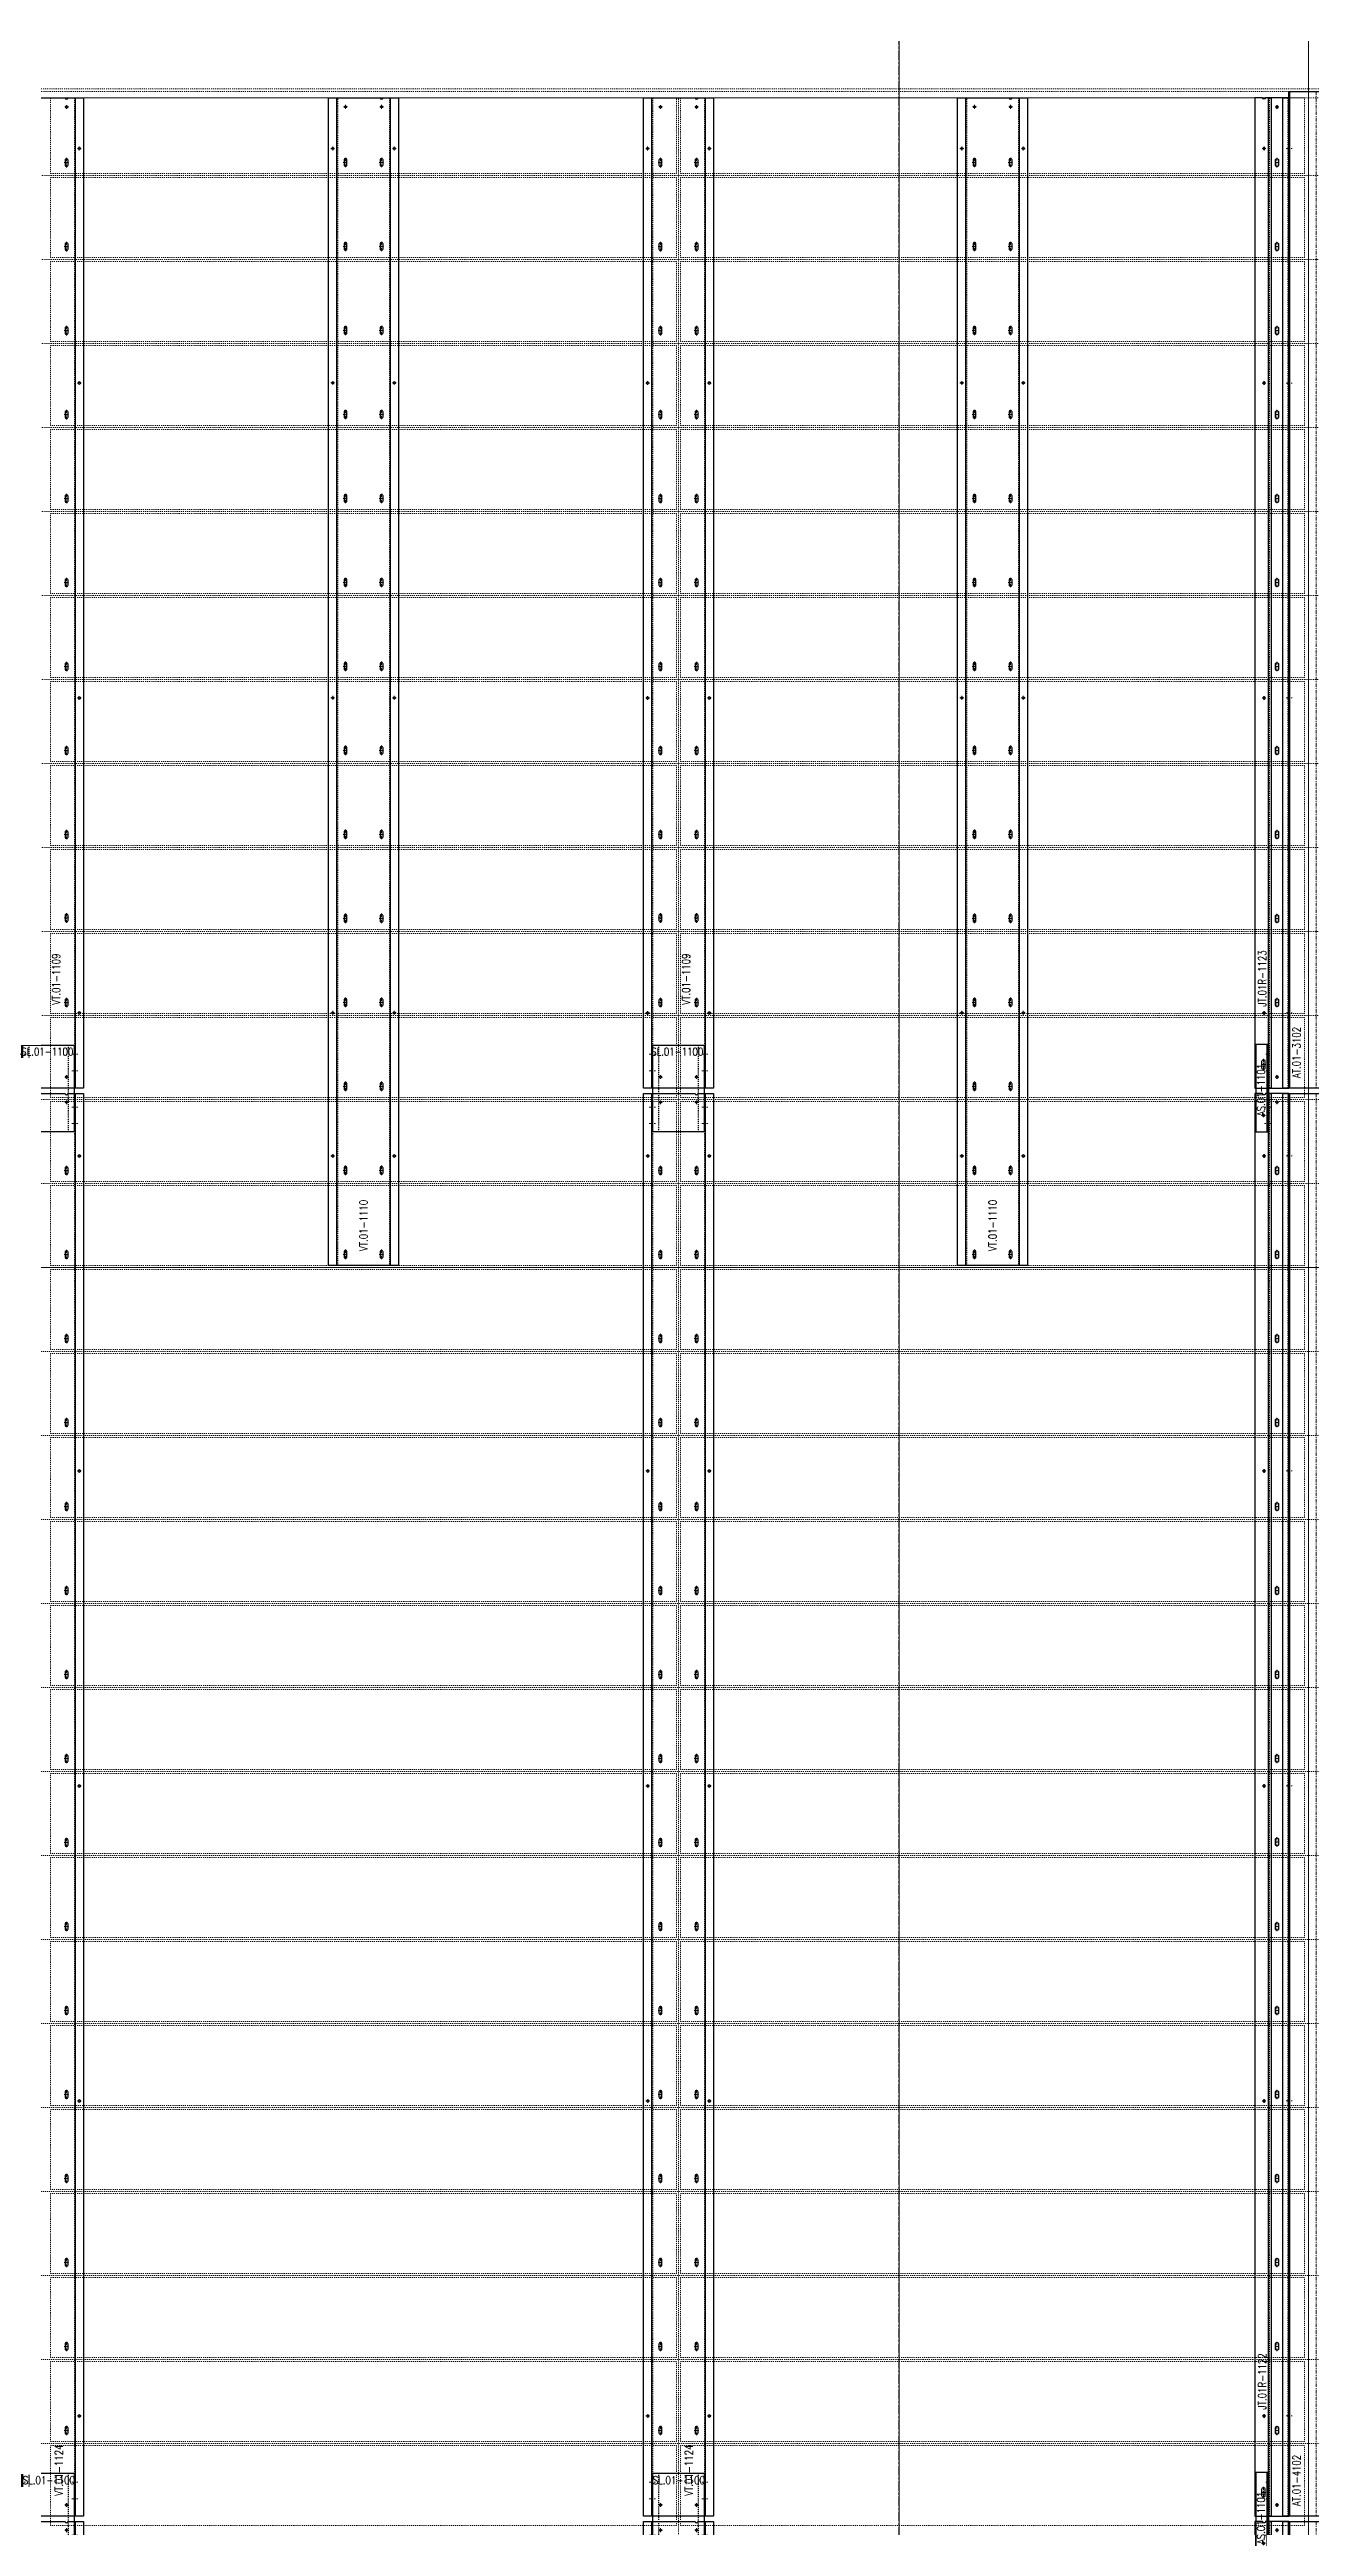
# Model space of a CAD drawing. Header units: inches. Extents: x 11737 to 18084, y -4365 to 1695.
# Drawn here: x 13214.8 to 13334.9, y -388.7 to -152.8 of the extents above; entities that cross this region are included whole.
import ezdxf

# ---------------------------------------------------------------- set-up
doc = ezdxf.new("R2010")
doc.units = ezdxf.units.IN
doc.header["$MEASUREMENT"] = 0
for name, pattern in [('INC-200$0$NBK_CenterX2', [1.083333, 0.666667, -0.125, 0.166667, -0.125]), ('NBK_Center', [0.541667, 0.333333, -0.0625, 0.083333, -0.0625]), ('NBK_Center2', [0.270833, 0.166667, -0.03125, 0.041667, -0.03125]), ('NBK_CenterX2', [1.083333, 0.666667, -0.125, 0.166667, -0.125]), ('NBK_Hidden', [0.125, 0.083333, -0.041667]), ('NBK_Hidden2', [0.0625, 0.041667, -0.020833])]:
    doc.linetypes.add(name, pattern=pattern)
doc.layers.get('Defpoints').update_dxf_attribs({"color": 250, "lineweight": 0})
for name, color, linetype, lineweight in [('!Bracket', 11, 'Continuous', 25), ('!Clip - bent', 20, 'Continuous', 25), ('!Dimension', 50, 'Continuous', 5), ('!Extrusion', 140, 'Continuous', 25), ('!Flashing', 40, 'Continuous', 25), ('!Gridline', 112, 'NBK_CenterX2', 5), ('!Linetype_Center', 220, 'NBK_Center', 9), ('!Linetype_Center2', 222, 'NBK_Center2', 9), ('!Linetype_Hidden', 210, 'NBK_Hidden', 9), ('!Misc2', 252, 'NBK_Hidden2', 5), ('INC-200$0$!Gridline @ 1', 112, 'INC-200$0$NBK_CenterX2', 5)]:
    doc.layers.add(name, color=color, linetype=linetype, lineweight=lineweight)
doc.layers.add('0 @ 1', color=7, linetype='Continuous')
doc.styles.add('Romans', font='romans.shx', dxfattribs={"width": 0.8})

# ---------------------------------------------------------------- blocks, each defined once
blk = doc.blocks.new('WEST ELEVATION GRID')
for p, q in [((-606.01, -106.7), (-606.01, 1818.09)), ((-1655, 242.4), (842.95, 242.4))]:
    blk.add_line(p, q)
blk = doc.blocks.new('A201')
for p, q in [((-1123.74, 330.65), (-207.01, 330.65)), ((-207.01, 330.4), (-1123.74, 330.4))]:
    blk.add_line(p, q)
blk = doc.blocks.new('EWA-TM TERRACOTTA WEST')
at = {"layer": '!Linetype_Center2', "color": 3, "linetype": 'Continuous'}
blk.add_line((765, 42.4), (765, 1718.4), dxfattribs=at)
at = {"layer": '!Linetype_Hidden'}
for p, q in [((585, 353.81), (1125, 353.81)), ((705, 42.4), (705, 353.81)), ((585, 346.4), (1125, 346.4)), ((585, 338.4), (1125, 338.4)), ((585, 330.4), (1125, 330.4)), ((585, 322.4), (1125, 322.4)), ((585, 314.4), (1125, 314.4)), ((585, 306.4), (1125, 306.4)), ((585, 298.4), (1125, 298.4)), ((585, 290.4), (1125, 290.4)), ((585, 282.4), (1125, 282.4)), ((585, 274.4), (1125, 274.4)), ((585, 266.4), (1125, 266.4)), ((209.5, 258.4), (1125, 258.4)), ((209.5, 250.4), (1125, 250.4)), ((209.5, 242.4), (1125, 242.4)), ((-23.75, 234.4), (1355.76, 234.4)), ((-23.75, 226.4), (1355.76, 226.4)), ((-23.75, 218.4), (1355.76, 218.4)), ((-23.75, 210.4), (1355.76, 210.4)), ((-23.75, 202.4), (1355.76, 202.4)), ((-23.75, 194.4), (1355.76, 194.4)), ((-23.75, 186.4), (1355.76, 186.4)), ((-23.75, 178.4), (1355.76, 178.4)), ((-23.75, 170.4), (1355.76, 170.4)), ((-23.75, 162.4), (1355.76, 162.4)), ((-23.75, 154.4), (1355.76, 154.4)), ((-23.75, 146.4), (1355.76, 146.4)), ((-23.75, 138.4), (1355.76, 138.4)), ((-23.75, 130.4), (1355.76, 130.4))]:
    blk.add_line(p, q, dxfattribs=at)
for points in [[(645.19, 346.59), (704.81, 346.59), (704.81, 353.81), (645.19, 353.81)], [(705.19, 346.59), (764.63, 346.59), (764.63, 353.81), (705.19, 353.81)], [(645.19, 346.21), (704.81, 346.21), (704.81, 338.59), (645.19, 338.59)], [(764.63, 346.21), (705.19, 346.21), (705.19, 338.59), (764.63, 338.59)], [(645.19, 330.59), (704.81, 330.59), (704.81, 338.21), (645.19, 338.21)], [(764.63, 330.59), (705.19, 330.59), (705.19, 338.21), (764.63, 338.21)], [(645.19, 330.21), (704.81, 330.21), (704.81, 322.59), (645.19, 322.59)], [(764.63, 330.21), (705.19, 330.21), (705.19, 322.59), (764.63, 322.59)], [(645.19, 314.59), (704.81, 314.59), (704.81, 322.21), (645.19, 322.21)], [(764.63, 314.59), (705.19, 314.59), (705.19, 322.21), (764.63, 322.21)], [(645.19, 314.21), (704.81, 314.21), (704.81, 306.59), (645.19, 306.59)], [(764.63, 314.21), (705.19, 314.21), (705.19, 306.59), (764.63, 306.59)], [(645.19, 298.59), (704.81, 298.59), (704.81, 306.21), (645.19, 306.21)], [(764.63, 298.59), (705.19, 298.59), (705.19, 306.21), (764.63, 306.21)], [(645.19, 298.21), (704.81, 298.21), (704.81, 290.59), (645.19, 290.59)], [(764.63, 298.21), (705.19, 298.21), (705.19, 290.59), (764.63, 290.59)], [(645.19, 282.59), (704.81, 282.59), (704.81, 290.21), (645.19, 290.21)], [(764.63, 282.59), (705.19, 282.59), (705.19, 290.21), (764.63, 290.21)], [(645.19, 282.21), (704.81, 282.21), (704.81, 274.59), (645.19, 274.59)], [(764.63, 282.21), (705.19, 282.21), (705.19, 274.59), (764.63, 274.59)], [(645.19, 266.59), (704.81, 266.59), (704.81, 274.21), (645.19, 274.21)], [(764.63, 266.59), (705.19, 266.59), (705.19, 274.21), (764.63, 274.21)], [(645.19, 266.21), (704.81, 266.21), (704.81, 258.59), (645.19, 258.59)], [(764.63, 266.21), (705.19, 266.21), (705.19, 258.59), (764.63, 258.59)], [(645.19, 250.59), (704.81, 250.59), (704.81, 258.21), (645.19, 258.21)], [(764.63, 250.59), (705.19, 250.59), (705.19, 258.21), (764.63, 258.21)], [(645.19, 242.59), (704.81, 242.59), (704.81, 250.21), (645.19, 250.21)], [(764.63, 242.59), (705.19, 242.59), (705.19, 250.21), (764.63, 250.21)], [(645.19, 242.21), (704.81, 242.21), (704.81, 234.59), (645.19, 234.59)], [(764.63, 242.21), (705.19, 242.21), (705.19, 234.59), (764.63, 234.59)], [(645.19, 226.59), (704.81, 226.59), (704.81, 234.21), (645.19, 234.21)], [(764.63, 226.59), (705.19, 226.59), (705.19, 234.21), (764.63, 234.21)], [(645.19, 226.21), (704.81, 226.21), (704.81, 218.59), (645.19, 218.59)], [(764.63, 226.21), (705.19, 226.21), (705.19, 218.59), (764.63, 218.59)], [(645.19, 210.59), (704.81, 210.59), (704.81, 218.21), (645.19, 218.21)], [(764.63, 210.59), (705.19, 210.59), (705.19, 218.21), (764.63, 218.21)], [(645.19, 210.21), (704.81, 210.21), (704.81, 202.59), (645.19, 202.59)], [(764.63, 210.21), (705.19, 210.21), (705.19, 202.59), (764.63, 202.59)], [(645.19, 194.59), (704.81, 194.59), (704.81, 202.21), (645.19, 202.21)], [(764.63, 194.59), (705.19, 194.59), (705.19, 202.21), (764.63, 202.21)], [(645.19, 194.21), (704.81, 194.21), (704.81, 186.59), (645.19, 186.59)], [(764.63, 194.21), (705.19, 194.21), (705.19, 186.59), (764.63, 186.59)], [(645.19, 178.59), (704.81, 178.59), (704.81, 186.21), (645.19, 186.21)], [(764.63, 178.59), (705.19, 178.59), (705.19, 186.21), (764.63, 186.21)], [(645.19, 178.21), (704.81, 178.21), (704.81, 170.59), (645.19, 170.59)], [(764.63, 178.21), (705.19, 178.21), (705.19, 170.59), (764.63, 170.59)], [(645.19, 162.59), (704.81, 162.59), (704.81, 170.21), (645.19, 170.21)], [(764.63, 162.59), (705.19, 162.59), (705.19, 170.21), (764.63, 170.21)], [(645.19, 162.21), (704.81, 162.21), (704.81, 154.59), (645.19, 154.59)], [(764.63, 162.21), (705.19, 162.21), (705.19, 154.59), (764.63, 154.59)], [(645.19, 146.59), (704.81, 146.59), (704.81, 154.21), (645.19, 154.21)], [(764.63, 146.59), (705.19, 146.59), (705.19, 154.21), (764.63, 154.21)], [(645.19, 146.21), (704.81, 146.21), (704.81, 138.59), (645.19, 138.59)], [(764.63, 146.21), (705.19, 146.21), (705.19, 138.59), (764.63, 138.59)], [(645.19, 130.59), (704.81, 130.59), (704.81, 138.21), (645.19, 138.21)], [(764.63, 130.59), (705.19, 130.59), (705.19, 138.21), (764.63, 138.21)], [(645.19, 130.21), (704.81, 130.21), (704.81, 122.59), (645.19, 122.59)], [(764.63, 130.21), (705.19, 130.21), (705.19, 122.59), (764.63, 122.59)]]:
    blk.add_lwpolyline(points, close=True, dxfattribs=at)
blk = doc.blocks.new('GRID_ELEV WEST_W')
at = {"layer": '!Gridline'}
for p, q in [((540.21, -1231.31), (540.21, 403.85)), ((-594.98, -1040.63), (1164.09, -1040.63))]:
    blk.add_line(p, q, dxfattribs=at)
blk = doc.blocks.new('TAP HOLE_5mm')
at = {"layer": '!Linetype_Center2'}
for points in [[(-0.18, 0), (0.18, 0)], [(0, 0.18), (0, -0.18)]]:
    blk.add_lwpolyline(points, dxfattribs=at)
blk.add_circle((0, 0), 0.101)
blk = doc.blocks.new('WEEP HOLE')
at = {"layer": '!Linetype_Center'}
for p, q in [((-0.22, 0.37), (0.22, 0.37)), ((0, 0.83), (0, -0.08))]:
    blk.add_line(p, q, dxfattribs=at)
at = {"color": 0}
blk.add_lwpolyline([(-0.14, 0.61), (-0.14, 0.14, 0.414214), (0, 0, 0.414214), (0.14, 0.14), (0.14, 0.61, 0.414214), (0, 0.75, 0.414214)], format="xyb", close=True, dxfattribs=at)
blk = doc.blocks.new('SECTION CLEAR HOLE 1')
at = {"layer": '!Linetype_Center2'}
blk.add_line((-0.33, 0, 0), (0.26, 0, 0), dxfattribs=at)
at = {"layer": '!Misc2'}
blk.add_lwpolyline([(-0.12, 0.1), (0, 0.1), (0, -0.1), (-0.12, -0.1)], close=True, dxfattribs=at)
blk = doc.blocks.new('SLOTTED SECTION1')
at = {"layer": '!Linetype_Center2'}
blk.add_lwpolyline([(-0.24, 0), (0.12, 0)], dxfattribs=at)
at = {"layer": '!Misc2'}
blk.add_lwpolyline([(-0.12, 0.47), (0, 0.47), (0, -0.47), (-0.12, -0.47)], close=True, dxfattribs=at)
blk = doc.blocks.new('SLOTTED HOLE 1')
at = {"layer": '!Linetype_Center'}
for p, q in [((0, 0.55), (0, -0.55)), ((-0.22, 0), (0.22, 0))]:
    blk.add_line(p, q, dxfattribs=at)
at = {"color": 0}
blk.add_lwpolyline([(-0.14, 0.33), (-0.14, -0.33, 0.414214), (0, -0.47, 0.414214), (0.14, -0.33), (0.14, 0.33, 0.414214), (0, 0.47, 0.414214)], format="xyb", close=True, dxfattribs=at)
blk = doc.blocks.new('SL.01-1101')
at = {"layer": '!Bracket'}
for points in [[(4.65, -1.3), (4.65, -0.12), (-3.67, -0.12), (-3.67, -1.3)], [(-3.67, -1.3), (-3.67, -1.18), (4.65, -1.18), (4.65, -1.3)]]:
    blk.add_lwpolyline(points, close=True, dxfattribs=at)
at = {"layer": '!Dimension', "xscale": -1, "rotation": 270}
for name, p in [('SECTION CLEAR HOLE 1', (-2.88, -1.18)), ('SECTION CLEAR HOLE 1', (-1.3, -1.18)), ('SLOTTED SECTION1', (2.15, -1.18)), ('SLOTTED SECTION1', (3.73, -1.18))]:
    blk.add_blockref(name, p, dxfattribs=at)
at = {"layer": '!Extrusion', "xscale": -1, "rotation": 270}
blk.add_blockref('TAP HOLE_5mm', (-2.09, -0.83), dxfattribs=at)
at = {"layer": '!Extrusion', "linetype": 'NBK_Hidden', "xscale": -1, "rotation": 270}
blk.add_blockref('SLOTTED HOLE 1', (2.75, -0.83), dxfattribs=at)
at = {"layer": 'Defpoints', "color": 30, "insert": (0.32, -0.6), "char_height": 0.75, "width": 1.65, "attachment_point": 5, "style": 'Romans'}
blk.add_mtext('AS.01-1101', dxfattribs=at)
blk = doc.blocks.new('JT.01R-1122-')
at = {"layer": '!Extrusion'}
blk.add_lwpolyline([(-2.22, 135.5, -1), (-2.5, 135.5), (-3.25, 135.5), (-3.25, 0), (0, 0), (0, 135.5)], format="xyb", close=True, dxfattribs=at)
at = {"layer": '!Extrusion', "linetype": 'NBK_Hidden'}
for points in [[(-1.87, 135.5), (-1.87, 0), (-1.95, 0), (-1.95, 135.5)], [(0, 135.5), (0, 0), (-0.08, 0), (-0.08, 135.5)]]:
    blk.add_lwpolyline(points, close=True, dxfattribs=at)
at = {"layer": '!Extrusion'}
for points in [[(-1.69, 135.5), (-1.69, 0), (-1.95, 0), (-1.95, 135.5)], [(0, 135.5), (0, 0), (-0.57, 0), (-0.57, 135.5)]]:
    blk.add_lwpolyline(points, close=True, dxfattribs=at)
at = {"layer": '!Extrusion', "xscale": -1}
for name, p in [('TAP HOLE_5mm', (-1.13, 134.66)), ('TAP HOLE_5mm', (-2.36, 129.54)), ('WEEP HOLE', (-1.13, 127.78)), ('WEEP HOLE', (-1.13, 119.78)), ('WEEP HOLE', (-1.13, 111.78)), ('WEEP HOLE', (-1.13, 103.78)), ('TAP HOLE_5mm', (-2.36, 99.54)), ('WEEP HOLE', (-1.13, 95.78)), ('WEEP HOLE', (-1.13, 87.78)), ('WEEP HOLE', (-1.13, 79.78)), ('WEEP HOLE', (-1.13, 71.78)), ('TAP HOLE_5mm', (-2.36, 69.54)), ('WEEP HOLE', (-1.13, 63.84)), ('WEEP HOLE', (-1.13, 55.78)), ('WEEP HOLE', (-1.13, 47.78)), ('WEEP HOLE', (-1.13, 39.78)), ('TAP HOLE_5mm', (-2.36, 39.54)), ('WEEP HOLE', (-1.13, 31.78)), ('WEEP HOLE', (-1.13, 23.78)), ('WEEP HOLE', (-1.13, 15.78)), ('TAP HOLE_5mm', (-2.36, 9.54)), ('WEEP HOLE', (-1.13, 7.78)), ('TAP HOLE_5mm', (-1.13, 1.06))]:
    blk.add_blockref(name, p, dxfattribs=at)
at = {"color": 144, "rotation": 90}
blk.add_blockref('SL.01-1101', (-3.25, 135.5), dxfattribs=at)
at = {"layer": 'Defpoints', "color": 5, "insert": (-2.54, 12.82), "char_height": 0.75, "width": 1.65, "attachment_point": 5, "rotation": 90, "style": 'Romans'}
blk.add_mtext('JT.01R-1122', dxfattribs=at)
blk = doc.blocks.new('JT.01R-1123-')
at = {"layer": '!Extrusion'}
blk.add_lwpolyline([(0, 0), (0, 94.33), (-2.22, 94.33, -1), (-2.5, 94.33), (-3.25, 94.33), (-3.25, 0)], format="xyb", close=True, dxfattribs=at)
for points in [[(-1.95, 0), (-1.95, 94.33), (-1.69, 94.33), (-1.69, 0)], [(-0.57, 0), (-0.57, 94.33), (0, 94.33), (0, 0)]]:
    blk.add_lwpolyline(points, close=True, dxfattribs=at)
at = {"layer": '!Extrusion', "linetype": 'NBK_Hidden'}
for points in [[(-1.95, 0), (-1.95, 94.33), (-1.87, 94.33), (-1.87, 0)], [(-0.08, 0), (-0.08, 94.33), (0, 94.33), (0, 0)]]:
    blk.add_lwpolyline(points, close=True, dxfattribs=at)
at = {"layer": '!Extrusion', "xscale": -1}
for name, p in [('TAP HOLE_5mm', (-1.13, 93.45)), ('TAP HOLE_5mm', (-2.36, 89.49)), ('WEEP HOLE', (-1.13, 87.78)), ('WEEP HOLE', (-1.13, 79.78)), ('WEEP HOLE', (-1.13, 71.78)), ('TAP HOLE_5mm', (-2.36, 67.16)), ('WEEP HOLE', (-1.13, 63.78)), ('WEEP HOLE', (-1.13, 55.78)), ('WEEP HOLE', (-1.13, 47.78)), ('WEEP HOLE', (-1.13, 39.78)), ('TAP HOLE_5mm', (-2.36, 37.16)), ('WEEP HOLE', (-1.13, 31.78)), ('WEEP HOLE', (-1.13, 23.78)), ('WEEP HOLE', (-1.13, 15.78)), ('TAP HOLE_5mm', (-2.36, 7.16)), ('WEEP HOLE', (-1.13, 7.78)), ('TAP HOLE_5mm', (-1.13, 1.06))]:
    blk.add_blockref(name, p, dxfattribs=at)
at = {"layer": 'Defpoints', "color": 5, "insert": (-2.54, 10.44), "char_height": 0.75, "width": 1.65, "attachment_point": 5, "rotation": 90, "style": 'Romans'}
blk.add_mtext('JT.01R-1123', dxfattribs=at)
blk = doc.blocks.new('SLOTTED SECTION HOLE')
at = {"layer": '!Linetype_Center2'}
blk.add_line((-0.33, 0), (0.26, 0), dxfattribs=at)
at = {"layer": '!Misc2'}
blk.add_lwpolyline([(-0.08, 0.47), (0, 0.47), (0, -0.47), (-0.08, -0.47)], close=True, dxfattribs=at)
blk = doc.blocks.new('CLEAR SECTION HOLE')
at = {"layer": '!Linetype_Center2'}
blk.add_line((-0.33, 0), (0.26, 0), dxfattribs=at)
at = {"layer": '!Misc2'}
blk.add_lwpolyline([(-0.08, 0.1), (0, 0.1), (0, -0.1), (-0.08, -0.1)], close=True, dxfattribs=at)
blk = doc.blocks.new('VT.01-1124-')
at = {"layer": '!Extrusion'}
blk.add_lwpolyline([(-2.45, 140.09), (2.45, 140.09), (2.45, 131.83), (-2.45, 131.83)], close=True, dxfattribs=at)
at = {"layer": '!Extrusion', "linetype": 'NBK_Hidden2'}
blk.add_lwpolyline([(-1.86, 140.09), (1.86, 140.09), (1.86, 131.83), (-1.86, 131.83)], close=True, dxfattribs=at)
at = {"layer": '!Extrusion'}
blk.add_lwpolyline([(-3.33, 0), (-3.33, 135.5), (1.58, 135.5, 1), (1.86, 135.5), (3.33, 135.5), (3.33, 0)], format="xyb", close=True, dxfattribs=at)
for points in [[(-2.54, 0), (-2.54, 135.5), (1.58, 135.5)], [(1.86, 135.5), (2.54, 135.5), (2.54, 0)]]:
    blk.add_lwpolyline(points, dxfattribs=at)
at = {"layer": '!Extrusion', "linetype": 'NBK_Hidden'}
for points in [[(-2.46, 0), (-2.46, 135.5)], [(2.46, 135.5), (2.46, 0)]]:
    blk.add_lwpolyline(points, dxfattribs=at)
at = {"layer": '!Dimension', "rotation": 360}
for name, p in [('CLEAR SECTION HOLE', (-2.46, 134.2)), ('CLEAR SECTION HOLE', (-2.46, 132.62)), ('CLEAR SECTION HOLE', (2.54, 134.2)), ('CLEAR SECTION HOLE', (2.54, 132.62)), ('SLOTTED SECTION HOLE', (-2.46, 3.23)), ('SLOTTED SECTION HOLE', (2.54, 3.23)), ('SLOTTED SECTION HOLE', (-2.46, 1.65)), ('SLOTTED SECTION HOLE', (2.54, 1.65))]:
    blk.add_blockref(name, p, dxfattribs=at)
at = {"layer": '!Extrusion', "rotation": 360}
for name, p in [('TAP HOLE_5mm', (-1.72, 134.66)), ('TAP HOLE_5mm', (1.72, 134.66)), ('TAP HOLE_5mm', (-2.93, 129.54)), ('WEEP HOLE', (-1.72, 127.78)), ('WEEP HOLE', (1.72, 127.78)), ('TAP HOLE_5mm', (2.93, 129.54)), ('WEEP HOLE', (-1.72, 119.78)), ('WEEP HOLE', (1.72, 119.78)), ('WEEP HOLE', (-1.72, 111.78)), ('WEEP HOLE', (1.72, 111.78)), ('WEEP HOLE', (-1.72, 103.78)), ('WEEP HOLE', (1.72, 103.78)), ('TAP HOLE_5mm', (-2.93, 99.54)), ('TAP HOLE_5mm', (2.93, 99.54)), ('WEEP HOLE', (-1.72, 95.78)), ('WEEP HOLE', (1.72, 95.78)), ('WEEP HOLE', (-1.72, 87.78)), ('WEEP HOLE', (1.72, 87.78)), ('WEEP HOLE', (-1.72, 79.78)), ('WEEP HOLE', (1.72, 79.78)), ('WEEP HOLE', (-1.72, 71.78)), ('WEEP HOLE', (1.72, 71.78)), ('TAP HOLE_5mm', (-2.93, 69.54)), ('TAP HOLE_5mm', (2.93, 69.54)), ('WEEP HOLE', (-1.72, 63.78)), ('WEEP HOLE', (1.72, 63.78)), ('WEEP HOLE', (-1.72, 55.78)), ('WEEP HOLE', (1.72, 55.78)), ('WEEP HOLE', (-1.72, 47.78)), ('WEEP HOLE', (1.72, 47.78)), ('WEEP HOLE', (-1.72, 39.78)), ('WEEP HOLE', (1.72, 39.78)), ('TAP HOLE_5mm', (-2.93, 39.54)), ('TAP HOLE_5mm', (2.93, 39.54)), ('WEEP HOLE', (-1.72, 31.78)), ('WEEP HOLE', (1.72, 31.78)), ('WEEP HOLE', (-1.72, 23.78)), ('WEEP HOLE', (1.72, 23.78)), ('WEEP HOLE', (-1.72, 15.78)), ('WEEP HOLE', (1.72, 15.78)), ('TAP HOLE_5mm', (-2.93, 9.54)), ('TAP HOLE_5mm', (2.93, 9.54)), ('WEEP HOLE', (-1.72, 7.78)), ('WEEP HOLE', (1.72, 7.78)), ('TAP HOLE_5mm', (-1.72, 1.06)), ('TAP HOLE_5mm', (1.72, 1.06))]:
    blk.add_blockref(name, p, dxfattribs=at)
at = {"layer": 'Defpoints', "color": 30, "insert": (-0.12, 139.47), "char_height": 0.75, "width": 1.65, "attachment_point": 5, "style": 'Romans'}
blk.add_mtext('SL.01-1100', dxfattribs=at)
at = {"layer": 'Defpoints', "color": 1, "insert": (0.98, 4.37), "char_height": 0.75, "width": 1.65, "attachment_point": 5, "rotation": 90, "style": 'Romans'}
blk.add_mtext('VT.01-1124', dxfattribs=at)
blk = doc.blocks.new('VT.01-1109-')
at = {"layer": '!Extrusion'}
blk.add_lwpolyline([(-3.33, 0), (-3.33, 94.33), (1.58, 94.33, 1), (1.86, 94.33), (3.32, 94.33), (3.32, 0)], format="xyb", close=True, dxfattribs=at)
for points in [[(-2.54, 0), (-2.54, 94.33), (1.58, 94.33)], [(1.86, 94.33), (2.54, 94.33), (2.54, 0)]]:
    blk.add_lwpolyline(points, dxfattribs=at)
at = {"layer": '!Extrusion', "linetype": 'NBK_Hidden'}
for points in [[(-2.46, 0), (-2.46, 94.33), (1.58, 94.33)], [(1.86, 94.33), (2.46, 94.33), (2.46, 0)]]:
    blk.add_lwpolyline(points, dxfattribs=at)
at = {"layer": '!Dimension', "rotation": 360}
for p in [(-2.46, 3.23), (2.54, 3.23), (-2.46, 1.65), (2.54, 1.65)]:
    blk.add_blockref('SLOTTED SECTION HOLE', p, dxfattribs=at)
at = {"layer": '!Extrusion', "rotation": 360}
for name, p in [('TAP HOLE_5mm', (-1.72, 93.45)), ('TAP HOLE_5mm', (1.72, 93.45)), ('TAP HOLE_5mm', (-2.94, 89.49)), ('TAP HOLE_5mm', (2.93, 89.49)), ('WEEP HOLE', (-1.72, 87.78)), ('WEEP HOLE', (1.72, 87.78)), ('WEEP HOLE', (-1.72, 79.78)), ('WEEP HOLE', (1.72, 79.78)), ('WEEP HOLE', (-1.72, 71.78)), ('WEEP HOLE', (1.72, 71.78)), ('TAP HOLE_5mm', (-2.94, 67.16)), ('TAP HOLE_5mm', (2.93, 67.16)), ('WEEP HOLE', (-1.72, 63.78)), ('WEEP HOLE', (1.72, 63.78)), ('WEEP HOLE', (-1.72, 55.78)), ('WEEP HOLE', (1.72, 55.78)), ('WEEP HOLE', (-1.72, 47.78)), ('WEEP HOLE', (1.72, 47.78)), ('WEEP HOLE', (-1.72, 39.78)), ('WEEP HOLE', (1.72, 39.78)), ('TAP HOLE_5mm', (-2.94, 37.16)), ('TAP HOLE_5mm', (2.93, 37.16)), ('WEEP HOLE', (-1.72, 31.78)), ('WEEP HOLE', (1.72, 31.78)), ('WEEP HOLE', (-1.72, 23.78)), ('WEEP HOLE', (1.72, 23.78)), ('WEEP HOLE', (-1.72, 15.84)), ('WEEP HOLE', (1.72, 15.84)), ('TAP HOLE_5mm', (-2.94, 7.16)), ('WEEP HOLE', (-1.72, 7.78)), ('WEEP HOLE', (1.72, 7.78)), ('TAP HOLE_5mm', (2.93, 7.16)), ('TAP HOLE_5mm', (-1.72, 1.06)), ('TAP HOLE_5mm', (1.72, 1.06))]:
    blk.add_blockref(name, p, dxfattribs=at)
at = {"layer": 'Defpoints', "color": 1, "insert": (0.72, 10.38), "char_height": 0.75, "width": 1.65, "attachment_point": 5, "rotation": 90, "style": 'Romans'}
blk.add_mtext('VT.01-1109', dxfattribs=at)
blk = doc.blocks.new('VT.01-1128-')
at = {"layer": '!Extrusion'}
blk.add_lwpolyline([(-2.45, 84.55), (2.45, 84.55), (2.45, 76.29), (-2.45, 76.29)], close=True, dxfattribs=at)
at = {"layer": '!Extrusion', "linetype": 'NBK_Hidden2'}
blk.add_lwpolyline([(-1.86, 84.55), (1.86, 84.55), (1.86, 76.29), (-1.86, 76.29)], close=True, dxfattribs=at)
at = {"layer": '!Extrusion'}
blk.add_lwpolyline([(3.33, 0), (-3.33, 0), (-3.33, 79.96), (1.58, 79.96, 1), (1.86, 79.96), (3.33, 79.96)], format="xyb", close=True, dxfattribs=at)
for points in [[(-2.54, 79.96), (1.58, 79.96)], [(-2.54, 79.96), (1.58, 79.96)], [(1.86, 79.96), (2.54, 79.96), (2.54, 0), (-2.54, 0), (-2.54, 79.96), (1.58, 79.96)], [(1.86, 79.96), (2.54, 79.96)], [(1.86, 79.96), (2.54, 79.96)]]:
    blk.add_lwpolyline(points, dxfattribs=at)
at = {"layer": '!Extrusion', "linetype": 'NBK_Hidden'}
blk.add_lwpolyline([(1.86, 79.96), (2.46, 79.96), (2.46, 0), (-2.46, 0), (-2.46, 79.96), (1.58, 79.96)], dxfattribs=at)
at = {"layer": '!Dimension', "rotation": 360}
for p in [(-2.46, 78.66), (2.54, 78.66), (-2.46, 77.08), (2.54, 77.08)]:
    blk.add_blockref('CLEAR SECTION HOLE', p, dxfattribs=at)
at = {"layer": '!Extrusion', "rotation": 360}
for name, p in [('TAP HOLE_5mm', (-1.72, 79.12)), ('TAP HOLE_5mm', (1.72, 79.12)), ('TAP HOLE_5mm', (-2.93, 75.12)), ('TAP HOLE_5mm', (2.93, 75.12)), ('WEEP HOLE', (-1.72, 72.25)), ('WEEP HOLE', (1.72, 72.25)), ('WEEP HOLE', (-1.72, 64.25)), ('WEEP HOLE', (1.72, 64.25)), ('WEEP HOLE', (-1.72, 56.25)), ('WEEP HOLE', (1.72, 56.25)), ('WEEP HOLE', (-1.72, 48.25)), ('WEEP HOLE', (1.72, 48.25)), ('TAP HOLE_5mm', (-2.93, 45.12)), ('TAP HOLE_5mm', (2.93, 45.12)), ('WEEP HOLE', (-1.72, 40.25)), ('WEEP HOLE', (1.72, 40.25)), ('WEEP HOLE', (-1.72, 32.25)), ('WEEP HOLE', (1.72, 32.25)), ('WEEP HOLE', (-1.72, 24.25)), ('WEEP HOLE', (1.72, 24.25)), ('WEEP HOLE', (-1.72, 16.25)), ('WEEP HOLE', (1.72, 16.25)), ('TAP HOLE_5mm', (-2.93, 15.12)), ('TAP HOLE_5mm', (2.93, 15.12)), ('WEEP HOLE', (-1.72, 8.25)), ('WEEP HOLE', (1.72, 8.25)), ('TAP HOLE_5mm', (-2.93, 6)), ('TAP HOLE_5mm', (2.93, 6)), ('WEEP HOLE', (-1.72, 0.24)), ('WEEP HOLE', (1.72, 0.24))]:
    blk.add_blockref(name, p, dxfattribs=at)
at = {"layer": 'Defpoints', "color": 30, "insert": (0.03, 83.88), "char_height": 0.75, "width": 1.65, "attachment_point": 5, "style": 'Romans'}
blk.add_mtext('SL.01-1100', dxfattribs=at)
at = {"layer": 'Defpoints', "color": 1, "insert": (0.74, 3.81), "char_height": 0.75, "width": 1.65, "attachment_point": 5, "rotation": 90, "style": 'Romans'}
blk.add_mtext('VT.01-1128', dxfattribs=at)
blk = doc.blocks.new('JT.01R-1121-')
at = {"layer": '!Extrusion'}
blk.add_lwpolyline([(-3.25, 0), (0, 0), (0, 79.96), (-2.22, 79.96, -1), (-2.5, 79.96), (-3.25, 79.96)], format="xyb", close=True, dxfattribs=at)
for points in [[(-1.69, 79.96), (-1.69, 0), (-1.95, 0), (-1.95, 79.96)], [(-0.08, 79.96), (-0.08, 0), (0, 0), (0, 79.96), (0, 0), (-0.57, 0), (-0.57, 79.96)]]:
    blk.add_lwpolyline(points, close=True, dxfattribs=at)
at = {"layer": '!Extrusion', "linetype": 'NBK_Hidden'}
blk.add_lwpolyline([(-1.87, 79.96), (-1.87, 0), (-1.95, 0), (-1.95, 79.96)], close=True, dxfattribs=at)
at = {"layer": '!Extrusion', "xscale": -1}
for name, p in [('TAP HOLE_5mm', (-1.13, 79.12)), ('TAP HOLE_5mm', (-2.36, 75.12)), ('WEEP HOLE', (-1.13, 72.25)), ('WEEP HOLE', (-1.13, 64.25)), ('WEEP HOLE', (-1.13, 56.25)), ('WEEP HOLE', (-1.13, 48.25)), ('TAP HOLE_5mm', (-2.36, 45.12)), ('WEEP HOLE', (-1.13, 40.25)), ('WEEP HOLE', (-1.13, 32.25)), ('WEEP HOLE', (-1.13, 24.25)), ('WEEP HOLE', (-1.13, 16.25)), ('WEEP HOLE', (-1.13, 8.25)), ('TAP HOLE_5mm', (-2.36, 6)), ('WEEP HOLE', (-1.13, 0.24))]:
    blk.add_blockref(name, p, dxfattribs=at)
at = {"color": 144, "rotation": 90}
blk.add_blockref('SL.01-1101', (-3.25, 79.96), dxfattribs=at)
at = {"layer": 'Defpoints', "color": 5, "insert": (-2.54, 9.58), "char_height": 0.75, "width": 1.65, "attachment_point": 5, "rotation": 90, "style": 'Romans'}
blk.add_mtext('JT.01R-1121', dxfattribs=at)
blk = doc.blocks.new('VT.01-1110-')
at = {"layer": '!Extrusion'}
blk.add_lwpolyline([(3.33, 0), (-3.33, 0), (-3.33, 111.22), (1.58, 111.22, 1), (1.86, 111.22), (3.33, 111.22)], format="xyb", close=True, dxfattribs=at)
for points in [[(-2.54, 111.22), (1.58, 111.22)], [(1.86, 111.22), (2.54, 111.22), (2.54, 0), (-2.54, 0), (-2.54, 111.22), (1.58, 111.22)], [(1.86, 111.22), (2.54, 111.22)]]:
    blk.add_lwpolyline(points, dxfattribs=at)
at = {"layer": '!Extrusion', "linetype": 'NBK_Hidden'}
blk.add_lwpolyline([(1.86, 111.22), (2.46, 111.22), (2.46, 0), (-2.46, 0), (-2.46, 111.22), (1.58, 111.22)], dxfattribs=at)
at = {"layer": '!Extrusion', "rotation": 360}
for name, p in [('TAP HOLE_5mm', (-1.72, 110.35)), ('TAP HOLE_5mm', (1.72, 110.35)), ('TAP HOLE_5mm', (-2.93, 106.38)), ('TAP HOLE_5mm', (2.93, 106.38)), ('WEEP HOLE', (-1.72, 104.68)), ('WEEP HOLE', (1.72, 104.68)), ('WEEP HOLE', (-1.72, 96.68)), ('WEEP HOLE', (1.72, 96.68)), ('WEEP HOLE', (-1.72, 88.68)), ('WEEP HOLE', (1.72, 88.68)), ('TAP HOLE_5mm', (-2.93, 84.06)), ('TAP HOLE_5mm', (2.93, 84.06)), ('WEEP HOLE', (-1.72, 80.68)), ('WEEP HOLE', (1.72, 80.68)), ('WEEP HOLE', (-1.72, 72.68)), ('WEEP HOLE', (1.72, 72.68)), ('WEEP HOLE', (-1.72, 64.68)), ('WEEP HOLE', (1.72, 64.68)), ('WEEP HOLE', (-1.72, 56.68)), ('WEEP HOLE', (1.72, 56.68)), ('TAP HOLE_5mm', (-2.93, 54.06)), ('TAP HOLE_5mm', (2.93, 54.06)), ('WEEP HOLE', (-1.72, 48.68)), ('WEEP HOLE', (1.72, 48.68)), ('WEEP HOLE', (-1.72, 40.68)), ('WEEP HOLE', (1.72, 40.68)), ('WEEP HOLE', (-1.72, 32.68)), ('WEEP HOLE', (1.72, 32.68)), ('TAP HOLE_5mm', (-2.93, 24.06)), ('WEEP HOLE', (-1.72, 24.68)), ('WEEP HOLE', (1.72, 24.68)), ('TAP HOLE_5mm', (2.93, 24.06)), ('WEEP HOLE', (-1.72, 16.68)), ('WEEP HOLE', (1.72, 16.68)), ('TAP HOLE_5mm', (-2.93, 10.43)), ('WEEP HOLE', (-1.72, 8.68)), ('WEEP HOLE', (1.72, 8.68)), ('TAP HOLE_5mm', (2.93, 10.43)), ('WEEP HOLE', (-1.72, 0.68)), ('WEEP HOLE', (1.72, 0.68))]:
    blk.add_blockref(name, p, dxfattribs=at)
at = {"layer": 'Defpoints', "color": 1, "insert": (0, 3.81), "char_height": 0.75, "width": 1.65, "attachment_point": 5, "rotation": 90, "style": 'Romans'}
blk.add_mtext('VT.01-1110', dxfattribs=at)
blk = doc.blocks.new('WEST TRACKS')
at = {"layer": '!Clip - bent', "color": 2, "rotation": 360}
for name, p in [('VT.01-1109-', (645, 235.48)), ('VT.01-1110-', (675, 218.59)), ('VT.01-1109-', (705, 235.48)), ('VT.01-1110-', (734.91, 218.59))]:
    blk.add_blockref(name, p, dxfattribs=at)
at = {"layer": '!Clip - bent', "color": 2}
for p in [(645, 99.48), (705, 99.48)]:
    blk.add_blockref('VT.01-1124-', p, dxfattribs=at)
at = {"layer": '!Clip - bent'}
for name, p in [('VT.01-1128-', (645, 19.02)), ('VT.01-1128-', (705, 19.02)), ('JT.01R-1121-', (763.13, 19.02))]:
    blk.add_blockref(name, p, dxfattribs=at)
at = {"color": 1}
blk.add_blockref('JT.01R-1122-', (763.13, 99.48), dxfattribs=at)
at = {"layer": '0 @ 1', "color": 1}
blk.add_blockref('JT.01R-1123-', (763.13, 235.48), dxfattribs=at)
blk = doc.blocks.new('HOLE FLASHING')
at = {"layer": '!Linetype_Center2'}
blk.add_line((-0.31, 0), (0.26, 0), dxfattribs=at)
at = {"layer": '!Misc2'}
blk.add_lwpolyline([(-0.06, 0.1), (0, 0.1), (0, -0.1), (-0.06, -0.1)], close=True, dxfattribs=at)
blk = doc.blocks.new('AT.01-3102')
at = {"layer": '!Flashing', "color": 2}
for points in [[(0, 94.92), (2.99, 94.92), (2.99, 0), (0, 0)], [(0, 94.92), (0.06, 94.92), (0.06, 0), (0, 0)], [(2.94, 0), (2.99, 0), (2.99, 94.92), (2.94, 94.92)]]:
    blk.add_lwpolyline(points, close=True, dxfattribs=at)
at = {"layer": '!Linetype_Center'}
blk.add_lwpolyline([(0, 94.92), (2.6, 94.92), (2.6, 0), (0, 0)], close=True, dxfattribs=at)
at = {"color": 144}
for p in [(0.06, 89.49), (0.06, 67.16), (0.06, 37.16), (0.06, 7.16)]:
    blk.add_blockref('HOLE FLASHING', p, dxfattribs=at)
at = {"layer": 'Defpoints', "color": 6, "insert": (0.73, 3.39), "char_height": 0.75, "width": 1.65, "attachment_point": 5, "rotation": 90, "style": 'Romans'}
blk.add_mtext('AT.01-3102', dxfattribs=at)
blk = doc.blocks.new('AT.01-4102')
at = {"layer": '!Flashing', "color": 2}
for points in [[(0, 135.5), (0.06, 135.5), (0.06, 0), (0, 0)], [(0, 135.5), (2.99, 135.5), (2.99, 0), (0, 0)], [(2.94, 0), (2.99, 0), (2.99, 135.5), (2.94, 135.5)]]:
    blk.add_lwpolyline(points, close=True, dxfattribs=at)
at = {"layer": '!Linetype_Center'}
blk.add_lwpolyline([(0, 135.5), (2.6, 135.5), (2.6, 0), (0, 0)], close=True, dxfattribs=at)
at = {"color": 144}
for p in [(0.06, 129.54), (0.06, 99.54), (0.06, 69.54), (0.06, 39.54), (0.06, 9.54)]:
    blk.add_blockref('HOLE FLASHING', p, dxfattribs=at)
at = {"layer": 'Defpoints', "color": 6, "insert": (0.73, 3.39), "char_height": 0.75, "width": 1.65, "attachment_point": 5, "rotation": 90, "style": 'Romans'}
blk.add_mtext('AT.01-4102', dxfattribs=at)
blk = doc.blocks.new('AT.01-2104')
at = {"layer": '!Flashing', "color": 2}
for points in [[(0, 79.96), (2.99, 79.96), (2.99, -0.43), (0, -0.43)], [(0, 79.96), (0.06, 79.96), (0.06, -0.43), (0, -0.43)], [(2.94, -0.43), (2.99, -0.43), (2.99, 79.96), (2.94, 79.96)]]:
    blk.add_lwpolyline(points, close=True, dxfattribs=at)
at = {"layer": '!Linetype_Center'}
blk.add_lwpolyline([(0, 79.96), (2.6, 79.96), (2.6, -0.43), (0, -0.43)], close=True, dxfattribs=at)
at = {"color": 144}
for p in [(0.06, 75.12), (0.06, 45.12), (0.06, 6)]:
    blk.add_blockref('HOLE FLASHING', p, dxfattribs=at)
at = {"layer": 'Defpoints', "color": 6, "insert": (0.73, 3.39), "char_height": 0.75, "width": 1.65, "attachment_point": 5, "rotation": 90, "style": 'Romans'}
blk.add_mtext('AT.01-2104', dxfattribs=at)
blk = doc.blocks.new('WEST MOVEMENT FLASHING')
at = {"color": 144}
for name, p in [('AT.01-3102', (763.13, 235.48)), ('AT.01-4102', (763.13, 99.48)), ('AT.01-2104', (763.13, 19.02))]:
    blk.add_blockref(name, p, dxfattribs=at)

msp = doc.modelspace()

# ---------------------------------------------------------------- block references
at = {"layer": '!Dimension'}
msp.add_blockref('EWA-TM TERRACOTTA WEST', (12569.70873, -511.19035), dxfattribs=at)
at = {"layer": '!Linetype_Hidden'}
msp.add_blockref('A201', (13901.7236, -487.19035), dxfattribs=at)
at = {"color": 144}
msp.add_blockref('WEST MOVEMENT FLASHING', (12569.70873, -487.19035), dxfattribs=at)
at = {"color": 3}
msp.add_blockref('WEST TRACKS', (12569.70873, -487.19035), dxfattribs=at)
at = {"layer": 'Defpoints'}
msp.add_blockref('WEST ELEVATION GRID', (13901.7236, -511.19035), dxfattribs=at)
at = {"layer": 'INC-200$0$!Gridline @ 1', "xscale": 1.344, "yscale": 1.344, "zscale": 1.344}
msp.add_blockref('GRID_ELEV WEST_W', (12569.66309, 1129.81085), dxfattribs=at)

doc.saveas('drawing.dxf')
